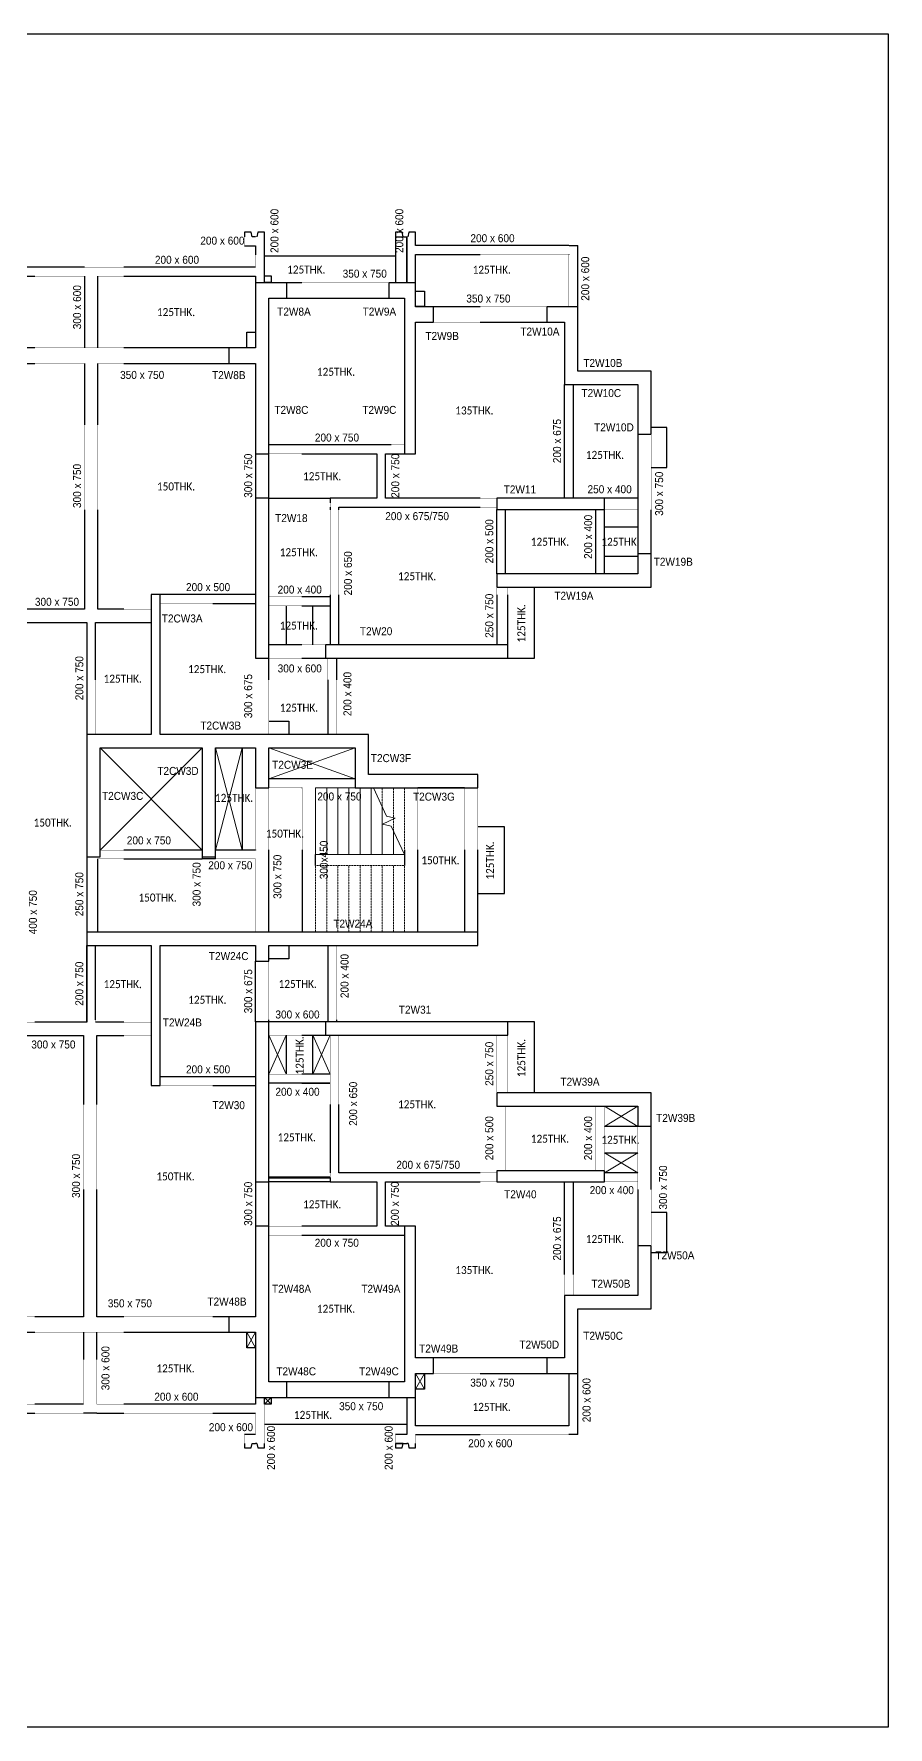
# Model space of a CAD drawing. Header units: millimetres. Extents: x -216021 to 149148, y -29455 to 8641.
# Drawn here: x 49675 to 68898, y -29455 to 8641 of the extents above; entities that cross this region are included whole.
import ezdxf

# ---------------------------------------------------------------- set-up
doc = ezdxf.new("R2010")
doc.units = ezdxf.units.MM
doc.linetypes.add('DASHED2', pattern=[0.375, 0.25, -0.125])
doc.linetypes.add('GPL_Overhead', pattern=[4, 2.5, -1.5])
for name, color, linetype, lineweight in [('A-DETL-WIDE', 214, 'Continuous', 50), ('BEAM SIZES', 3, 'Continuous', 0), ('Boundary', 40, 'Continuous', 30), ('G-ANNO-TEXT', 231, 'Continuous', 5), ('S-COL-IDEN', 211, 'Continuous', 15), ('S-STRS', 31, 'Continuous', 15), ('S-STRS-MBND', 31, 'GPL_Overhead', 15)]:
    doc.layers.add(name, color=color, linetype=linetype, lineweight=lineweight)
for name, color, linetype in [('BEAM', 3, 'DASHED2'), ('COL', 6, 'Continuous'), ('COVER', 2, 'Continuous'), ('CUTOUT', 9, 'Continuous'), ('SLAB NO', 3, 'Continuous')]:
    doc.layers.add(name, color=color, linetype=linetype)
doc.styles.add('Arial', font='arial.ttf', dxfattribs={"width": 0.9, "height": 180})
doc.styles.add('Calibri', font='calibri.ttf', dxfattribs={"width": 0.9, "height": 180})

msp = doc.modelspace()

# ---------------------------------------------------------------- linework, layer by layer
at = {"layer": 'A-DETL-WIDE'}
msp.add_line((56340, -17088), (54965, -17088), dxfattribs=at)
at = {"layer": 'BEAM'}
for p, q in [((54415, 3872), (54415, 4072)), ((54415, 3872), (54665, 3872)), ((54665, 4072), (54586, 4072)), ((54665, 4072), (54694, 4072)), ((54665, 3872), (54665, 3392)), ((54865, 3042), (54865, 4072)), ((58065, 4072), (58094, 4072)), ((58065, 4072), (58065, 3042)), ((58265, 3877), (58265, 4072)), ((61715, 3877), (58265, 3877)), ((61715, 3877), (61915, 3877)), ((61915, 2502), (61915, 3877)), ((58265, 3042), (58265, 3677)), ((58265, 3677), (61715, 3677)), ((61715, 3677), (61715, 2502)), ((50815, 3392), (47515, 3392)), ((47515, 3192), (50815, 3192)), ((50815, 3392), (51115, 3392)), ((50815, 3192), (50815, 1577)), ((54665, 3392), (51115, 3392)), ((51115, 1577), (51115, 3192)), ((51115, 3192), (54665, 3192)), ((54665, 3192), (54665, 3042)), ((57665, 3042), (55365, 3042)), ((55365, 2692), (57664, 2692)), ((61215, 2502), (58665, 2502)), ((58665, 2152), (61214, 2152)), ((54065, 1577), (48115, 1577)), ((48115, 1227), (50815, 1227)), ((50815, 1227), (50815, -4303)), ((51115, 1227), (54064, 1227)), ((51115, -4303), (51115, 1227)), ((61615, -1808), (61615, 752)), ((61815, -1808), (61815, 752)), ((63265, -368), (63265, -3058)), ((63565, -3058), (63565, -368)), ((58015, -608), (54965, -608)), ((54665, -808), (54665, -1808)), ((54965, -1808), (54965, -808)), ((54965, -808), (57390, -808)), ((57390, -808), (57390, -1808)), ((57590, -1808), (57590, -808)), ((57590, -808), (58014, -808)), ((56340, -1808), (56340, -1908)), ((57390, -1808), (56340, -1808)), ((60090, -1808), (57590, -1808)), ((63265, -1808), (62515, -1808)), ((56340, -1908), (56340, -2008)), ((56340, -2008), (56340, -5108)), ((56540, -2008), (60090, -2008)), ((56540, -5108), (56540, -2008)), ((60290, -3508), (60290, -2058)), ((62315, -2058), (62315, -3508)), ((62515, -3508), (62515, -2058)), ((62515, -2058), (63265, -2058)), ((60090, -3808), (60090, -5108)), ((60340, -5108), (60340, -3808)), ((54665, -3973), (52515, -3973)), ((52515, -4173), (54665, -4173)), ((56340, -4028), (54965, -4028)), ((50815, -4303), (48065, -4303)), ((52315, -4303), (51115, -4303)), ((54965, -4228), (56340, -4228)), ((49365, -4603), (50865, -4603)), ((50865, -4603), (50865, -7123)), ((51065, -7123), (51065, -4603)), ((51065, -4603), (52315, -4603)), ((56240, -5108), (54965, -5108)), ((54965, -7123), (54965, -5408)), ((54965, -5408), (56239, -5408)), ((56290, -5408), (56290, -7123)), ((56490, -7123), (56490, -5408)), ((54665, -8323), (54665, -9723)), ((56905, -8123), (54965, -8123)), ((54965, -11573), (54965, -8323)), ((54965, -8323), (55715, -8323)), ((55715, -8323), (55715, -11573)), ((58015, -8323), (58015, -10073)), ((58315, -11573), (58315, -8323)), ((59365, -8323), (59365, -11573)), ((59665, -11573), (59665, -8323)), ((50865, -9873), (50865, -11573)), ((53465, -9723), (51165, -9723)), ((53465, -9873), (53465, -9923)), ((53465, -9873), (53465, -9923)), ((54365, -9723), (53765, -9723)), ((53765, -9923), (53765, -9873)), ((53765, -9923), (53765, -9873)), ((54665, -9723), (54365, -9723)), ((56015, -10073), (56015, -9823)), ((51115, -11573), (51115, -9923)), ((51115, -9923), (53464, -9923)), ((53765, -9923), (53465, -9923)), ((53765, -9923), (54665, -9923)), ((54665, -9923), (54665, -11573)), ((50865, -11873), (50865, -13598)), ((51065, -13598), (51065, -11873)), ((56290, -11873), (56290, -13588)), ((56490, -13588), (56490, -11873)), ((54965, -13588), (54965, -12223)), ((50865, -13598), (49365, -13598)), ((52315, -13598), (51065, -13598)), ((56239, -13588), (54965, -13588)), ((49365, -13898), (50790, -13898)), ((50790, -13898), (50790, -20223)), ((51090, -13898), (52315, -13898)), ((51090, -20223), (51090, -13898)), ((54965, -13888), (56240, -13888)), ((56340, -13888), (56340, -16988)), ((56540, -16988), (56540, -13888)), ((60090, -13888), (60090, -15188)), ((60340, -15188), (60340, -13888)), ((54665, -14823), (52515, -14823)), ((56340, -14768), (54965, -14768)), ((52515, -15023), (54665, -15023)), ((54965, -14968), (56340, -14968)), ((60290, -16938), (60290, -15488)), ((62315, -15488), (62315, -16938)), ((62515, -16938), (62515, -15488)), ((63265, -15938), (63265, -18628)), ((63565, -18628), (63565, -15938)), ((56340, -16988), (56340, -17088)), ((56340, -17088), (56340, -17188)), ((60090, -16988), (56540, -16988)), ((63265, -16988), (62515, -16988)), ((54665, -17188), (54665, -18188)), ((54965, -18188), (54965, -17188)), ((56340, -17188), (57390, -17188)), ((57390, -17188), (57390, -18188)), ((57590, -17188), (60089, -17188)), ((57590, -18188), (57590, -17188)), ((61615, -19748), (61615, -17188)), ((61815, -19748), (61815, -17188)), ((62515, -17188), (63265, -17188)), ((57390, -18188), (54965, -18188)), ((58014, -18188), (57590, -18188)), ((54965, -18388), (58015, -18388)), ((50790, -20223), (48115, -20223)), ((54064, -20223), (51090, -20223)), ((48115, -20573), (54064, -20573)), ((50790, -20573), (50790, -22188)), ((51090, -22188), (51090, -20573)), ((61214, -21148), (58665, -21148)), ((57664, -21688), (55365, -21688)), ((58665, -21498), (61214, -21498)), ((61715, -21498), (61715, -22673)), ((61915, -22873), (61915, -21498)), ((54665, -22038), (54665, -22188)), ((54865, -23073), (54865, -22038)), ((55365, -22038), (57665, -22038)), ((58065, -22038), (58065, -22873)), ((58265, -22673), (58265, -22038)), ((50790, -22188), (47515, -22188)), ((47515, -22388), (50790, -22388)), ((51090, -22388), (50790, -22388)), ((54665, -22188), (51090, -22188)), ((51090, -22388), (54665, -22388)), ((54665, -22388), (54665, -22873)), ((61715, -22673), (58265, -22673)), ((54415, -23073), (54415, -22873)), ((54665, -22873), (54415, -22873)), ((54585, -23073), (54665, -23073)), ((54695, -23073), (54665, -23073)), ((57815, -23073), (57815, -22873)), ((58065, -22873), (57815, -22873)), ((57815, -23073), (58065, -23073)), ((58095, -23073), (58065, -23073)), ((58265, -23073), (58265, -22873)), ((58265, -22873), (61715, -22873)), ((61915, -22873), (61715, -22873))]:
    msp.add_line(p, q, dxfattribs=at)
at = {"layer": 'Boundary'}
msp.add_lwpolyline([(12899, 8641), (68898, 8641), (68898, -29455), (12899, -29455)], close=True, dxfattribs=at)
at = {"layer": 'COL', "lineweight": 25}
for p, q in [((54665, 3042), (54665, 1577)), ((55365, 3042), (54665, 3042)), ((54965, -808), (54965, 2692)), ((54965, 2692), (55365, 2692)), ((55365, 2692), (55365, 3042)), ((58265, 3042), (57665, 3042)), ((57665, 3042), (57665, 2692)), ((57665, 2692), (58015, 2692)), ((58015, 2692), (58015, -808)), ((58265, 2502), (58265, 3042)), ((58665, 2502), (58265, 2502)), ((58665, 2152), (58665, 2502)), ((61915, 2502), (61215, 2502)), ((61215, 2502), (61215, 2152)), ((61915, 1052), (61915, 2502)), ((58265, -808), (58265, 2152)), ((58265, 2152), (58665, 2152)), ((61215, 2152), (61615, 2152)), ((61615, 2152), (61615, 752)), ((54665, 1577), (54065, 1577)), ((54065, 1577), (54065, 1227)), ((54065, 1227), (54665, 1227)), ((54665, 1227), (54665, -808)), ((63565, 1052), (61915, 1052)), ((63565, -368), (63565, 1052)), ((61615, 752), (63265, 752)), ((63265, 752), (63265, -368)), ((63265, -368), (63565, -368)), ((54665, -808), (54965, -808)), ((58015, -808), (58265, -808)), ((54965, -1808), (54665, -1808)), ((54665, -1808), (54665, -5408)), ((54965, -5408), (54965, -1808)), ((62515, -1808), (60090, -1808)), ((60090, -1808), (60090, -2058)), ((62515, -2058), (62515, -1808)), ((60090, -2058), (62515, -2058)), ((63565, -3058), (63265, -3058)), ((63265, -3058), (63265, -3508)), ((63565, -3808), (63565, -3058)), ((63265, -3508), (60090, -3508)), ((60090, -3508), (60090, -3808)), ((60090, -3808), (63565, -3808)), ((52515, -3973), (52315, -3973)), ((52315, -3973), (52315, -7123)), ((52515, -7123), (52515, -3973)), ((60340, -5108), (56240, -5108)), ((56240, -5108), (56240, -5408)), ((60340, -5408), (60340, -5108)), ((54665, -5408), (54965, -5408)), ((56240, -5408), (60340, -5408)), ((52315, -7123), (50865, -7123)), ((50865, -7123), (50865, -9873)), ((57205, -7123), (52515, -7123)), ((57205, -8023), (57205, -7123)), ((51165, -7423), (53465, -7423)), ((51165, -9873), (51165, -7423)), ((53465, -7423), (53465, -9873)), ((53765, -7423), (54665, -7423)), ((53765, -9873), (53765, -7423)), ((54665, -7423), (54665, -8323)), ((54965, -8323), (54965, -7423)), ((54965, -7423), (56905, -7423)), ((56905, -7423), (56905, -8323)), ((54665, -8323), (54965, -8323)), ((56905, -8323), (59665, -8323)), ((59665, -8023), (57205, -8023)), ((59665, -8323), (59665, -8023)), ((50865, -9873), (51165, -9873)), ((53465, -9873), (53765, -9873)), ((59665, -11573), (50865, -11573)), ((50865, -11573), (50865, -11873)), ((59665, -11873), (59665, -11573)), ((50865, -11873), (52315, -11873)), ((52315, -11873), (52315, -15023)), ((52515, -11873), (54665, -11873)), ((52515, -15023), (52515, -11873)), ((54665, -11873), (54665, -12223)), ((54965, -11873), (59665, -11873)), ((54965, -12223), (54965, -11873)), ((54665, -12223), (54965, -12223)), ((54965, -13588), (54665, -13588)), ((54665, -13588), (54665, -17188)), ((54965, -17188), (54965, -13588)), ((60340, -13588), (56240, -13588)), ((56240, -13588), (56240, -13888)), ((60340, -13888), (60340, -13588)), ((56240, -13888), (60340, -13888)), ((52315, -15023), (52515, -15023)), ((63565, -15188), (60090, -15188)), ((60090, -15188), (60090, -15488)), ((63565, -15938), (63565, -15188)), ((60090, -15488), (63265, -15488)), ((63265, -15488), (63265, -15938)), ((63265, -15938), (63565, -15938)), ((62515, -16938), (60090, -16938)), ((60090, -16938), (60090, -17188)), ((62515, -17188), (62515, -16938)), ((54665, -17188), (54965, -17188)), ((60090, -17188), (62515, -17188)), ((54965, -18188), (54665, -18188)), ((54665, -18188), (54665, -20223)), ((54965, -21688), (54965, -18188)), ((58015, -18188), (58015, -21688)), ((58265, -18188), (58015, -18188)), ((58265, -21148), (58265, -18188)), ((63565, -18628), (63265, -18628)), ((63265, -18628), (63265, -19748)), ((63565, -20048), (63565, -18628)), ((61615, -19748), (61615, -21148)), ((63265, -19748), (61615, -19748)), ((61915, -21498), (61915, -20048)), ((61915, -20048), (63565, -20048)), ((54665, -20223), (54065, -20223)), ((54065, -20223), (54065, -20573)), ((54065, -20573), (54665, -20573)), ((54665, -20573), (54665, -22038)), ((58665, -21148), (58265, -21148)), ((58665, -21498), (58665, -21148)), ((61615, -21148), (61215, -21148)), ((61215, -21148), (61215, -21498)), ((55365, -21688), (54965, -21688)), ((55365, -22038), (55365, -21688)), ((58015, -21688), (57665, -21688)), ((57665, -21688), (57665, -22038)), ((58265, -22038), (58265, -21498)), ((58265, -21498), (58665, -21498)), ((61215, -21498), (61915, -21498)), ((54665, -22038), (55365, -22038)), ((57665, -22038), (58265, -22038))]:
    msp.add_line(p, q, dxfattribs=at)
at = {"layer": 'COVER'}
for p, q in [((54565, 4177), (54415, 4177)), ((54415, 4177), (54415, 4072)), ((54586, 4072), (54565, 4177)), ((54715, 4177), (54694, 4072)), ((54865, 4177), (54715, 4177)), ((54865, 4072), (54865, 4177)), ((57815, 4177), (57815, 3042)), ((57965, 4177), (57815, 4177)), ((57815, 4072), (58065, 4072)), ((57986, 4072), (57965, 4177)), ((58065, 3042), (58065, 4072)), ((58115, 4177), (58094, 4072)), ((58265, 4177), (58115, 4177)), ((58265, 4072), (58265, 4177)), ((57815, 3642), (54865, 3642)), ((54865, 3193), (55015, 3193)), ((55015, 3193), (55015, 3043)), ((55015, 3043), (54865, 3043)), ((58265, 2853), (58464, 2853)), ((58464, 2853), (58464, 2503)), ((58464, 2503), (58265, 2503)), ((54464, 1927), (54664, 1927)), ((54464, 1577), (54464, 1927)), ((54664, 1927), (54664, 1577)), ((54664, 1577), (54464, 1577)), ((61615, 752), (61615, 752)), ((63915, -218), (63565, -218)), ((63915, -1118), (63915, -218)), ((63565, -1118), (63915, -1118)), ((54965, -1808), (56340, -1808)), ((60090, -3508), (60090, -2058)), ((63265, -2458), (62515, -2458)), ((62515, -3108), (63265, -3108)), ((60940, -5408), (60940, -3808)), ((55350, -4228), (55350, -5108)), ((55955, -5108), (55955, -4228)), ((60340, -5408), (60940, -5408)), ((54965, -6823), (55415, -6823)), ((55415, -6823), (55415, -7123)), ((54665, -7123), (54665, -7123)), ((55415, -7123), (54965, -7123)), ((54365, -7423), (54365, -9723)), ((59365, -8323), (58315, -8323)), ((60265, -9198), (59665, -9198)), ((60265, -9198), (59665, -9198)), ((60265, -10698), (60265, -9198)), ((60265, -10698), (60265, -9198)), ((53765, -9923), (53465, -9923)), ((59665, -10698), (60265, -10698)), ((59665, -10698), (60265, -10698)), ((50865, -13598), (50865, -11873)), ((55415, -12173), (54965, -12173)), ((55415, -11873), (55415, -12173)), ((54665, -13588), (54665, -12223)), ((60940, -13588), (60340, -13588)), ((60940, -15188), (60940, -13588)), ((55350, -13888), (55350, -14768)), ((55955, -14768), (55955, -13888)), ((56012, -14968), (54965, -14968)), ((56340, -14968), (56017, -14968)), ((63265, -15943), (62515, -15943)), ((62515, -16534), (63265, -16534)), ((60090, -16938), (60090, -16938)), ((56340, -17188), (54965, -17188)), ((61615, -17188), (61615, -17188)), ((63915, -17878), (63565, -17878)), ((63915, -18778), (63915, -17878)), ((63565, -18778), (63915, -18778)), ((54465, -20923), (54465, -20573)), ((54665, -20923), (54465, -20923)), ((58465, -21498), (58465, -21848)), ((54866, -22187), (54866, -22038)), ((55016, -22038), (55016, -22187)), ((58465, -21848), (58265, -21848)), ((55016, -22187), (54866, -22187)), ((54865, -22638), (58065, -22638)), ((54415, -23073), (54415, -23173)), ((54415, -23173), (54565, -23173)), ((54565, -23173), (54585, -23073)), ((54695, -23073), (54715, -23173)), ((54715, -23173), (54865, -23173)), ((54865, -23173), (54865, -23073)), ((57985, -23073), (57815, -23073)), ((57815, -23073), (57815, -23173)), ((57815, -23173), (57965, -23173)), ((57965, -23173), (57985, -23073)), ((58095, -23073), (58115, -23173)), ((58115, -23173), (58265, -23173)), ((58265, -23173), (58265, -23073))]:
    msp.add_line(p, q, dxfattribs=at)
at = {"layer": 'CUTOUT', "lineweight": 5}
for p, q in [((51165, -7423), (53465, -9723)), ((51165, -9723), (53465, -7423)), ((53765, -7423), (54365, -9723)), ((53765, -9723), (54365, -7423)), ((54965, -7423), (56905, -8123)), ((54965, -8123), (56905, -7423)), ((55350, -14768), (54965, -13888)), ((55350, -13888), (54965, -14768)), ((55955, -14768), (56340, -13888)), ((55955, -13888), (56340, -14768)), ((62515, -15943), (63265, -15488)), ((63265, -15943), (62515, -15488)), ((62515, -16534), (63265, -16988)), ((63265, -16534), (62515, -16988)), ((54665, -20923), (54465, -20573)), ((54665, -20573), (54465, -20923)), ((58465, -21848), (58265, -21498)), ((58465, -21498), (58265, -21848)), ((55016, -22187), (54866, -22038)), ((55016, -22038), (54866, -22187))]:
    msp.add_line(p, q, dxfattribs=at)
at = {"layer": 'S-STRS'}
for p, q in [((56015, -8323), (56015, -9823)), ((56015, -8323), (56265, -8323)), ((56265, -8323), (56515, -8323)), ((56265, -8323), (56265, -9823)), ((56515, -8323), (56765, -8323)), ((56515, -8323), (56515, -9823)), ((56765, -8323), (56905, -8323)), ((56765, -8323), (56765, -9823)), ((57015, -8323), (57015, -9823)), ((57265, -8323), (57265, -9823)), ((57515, -8751), (57515, -9823)), ((57765, -8997), (57765, -9026)), ((57765, -9287), (57765, -9823)), ((56015, -9823), (56265, -9823)), ((56265, -9823), (56515, -9823)), ((56515, -9823), (56765, -9823)), ((56765, -9823), (57015, -9823)), ((57015, -9823), (57265, -9823)), ((57265, -9823), (57515, -9823)), ((57515, -9823), (57765, -9823)), ((57765, -9823), (58015, -9823))]:
    msp.add_line(p, q, dxfattribs=at)
at = {"layer": 'S-STRS', "linetype": 'GPL_Overhead'}
for p, q in [((56015, -8323), (56015, -9823)), ((56265, -8323), (56265, -9823)), ((56515, -8323), (56515, -9823)), ((56765, -8323), (56765, -9823)), ((57015, -8323), (57015, -9823)), ((57265, -8323), (57265, -9823)), ((57515, -8751), (57515, -9823)), ((57765, -8997), (57765, -9026)), ((57765, -9287), (57765, -9823))]:
    msp.add_line(p, q, dxfattribs=at)
at = {"layer": 'S-STRS-MBND', "linetype": 'Continuous'}
for p, q in [((57612, -8959), (57315, -8323)), ((57523, -9139), (57806, -9007)), ((57718, -9186), (57523, -9139)), ((57806, -9007), (57612, -8959)), ((58015, -9823), (57718, -9186))]:
    msp.add_line(p, q, dxfattribs=at)
at = {"layer": 'S-STRS-MBND'}
for p, q in [((57515, -8323), (57515, -8750)), ((57515, -8323), (57515, -8750)), ((57765, -8323), (57765, -8997)), ((57765, -8323), (57765, -8997)), ((58015, -8323), (58015, -9823)), ((57765, -9026), (57765, -9287)), ((57765, -9026), (57765, -9287)), ((56015, -11573), (56015, -10073)), ((58015, -10073), (56015, -10073)), ((56265, -11573), (56265, -10073)), ((56265, -11573), (56265, -10073)), ((56515, -11573), (56515, -10073)), ((56515, -11573), (56515, -10073)), ((56765, -11573), (56765, -10073)), ((56765, -11573), (56765, -10073)), ((57015, -11573), (57015, -10073)), ((57015, -11573), (57015, -10073)), ((57265, -11573), (57265, -10073)), ((57265, -11573), (57265, -10073)), ((57515, -11573), (57515, -10073)), ((57515, -11573), (57515, -10073)), ((57765, -11573), (57765, -10073)), ((57765, -11573), (57765, -10073)), ((58015, -11573), (58015, -10073)), ((58015, -11573), (58015, -10073)), ((58015, -11573), (56015, -11573))]:
    msp.add_line(p, q, dxfattribs=at)

# ---------------------------------------------------------------- texts
at = {"layer": 'BEAM SIZES', "lineweight": 5, "char_height": 180, "attachment_point": 1, "rotation": 90, "style": 'Arial'}
for s, insert, width in [('200 x 600', (54999, 3711), 1176.08), ('200 x 600', (57808, 3711), 1176.08), ('200 x 600', (61992, 2636), 1176.08), ('300 x 600', (50558, 1994), 1176.08), ('200 x 675', (61358, -1018), 1176.08), ('300 x 750', (50558, -2028), 1176.08), ('300 x 750', (54408, -1798), 1176.08), ('200 x 750', (57718, -1798), 1176.08), ('300 x 750', (63655, -2203), 1176.08), ('200 x 400', (62058, -3173), 1176.08), ('200 x 500', (59833, -3273), 1176.08), ('200 x 650', (56653, -3993), 1176.08), ('250 x 750', (59833, -4948), 1176.08), ('200 x 750', (50608, -6353), 1176.08), ('300 x 675', (54408, -6756), 1176.08), ('200 x 400', (56641, -6708), 1176.08), ('300x450', (56110, -10379), 1031.77), ('300 x 750', (55066, -10820), 1176.08), ('250 x 750', (50608, -11213), 1176.08), ('300 x 750', (53247, -10991), 1176.08), ('400 x 750', (49563, -11618), 1176.08), ('200 x 400', (56576, -13053), 1176.08), ('200 x 750', (50608, -13226), 1176.08), ('300 x 675', (54408, -13396), 1176.08), ('250 x 750', (59833, -15028), 1176.08), ('200 x 650', (56770, -15928), 1176.08), ('200 x 500', (59833, -16703), 1176.08), ('200 x 400', (62058, -16703), 1176.08), ('300 x 750', (50533, -17551), 1176.08), ('300 x 750', (63743, -17812), 1176.08), ('300 x 750', (54408, -18178), 1176.08), ('200 x 750', (57708, -18178), 1176.08), ('200 x 675', (61358, -18958), 1176.08), ('300 x 600', (51196, -21877), 1176.08), ('200 x 600', (62021, -22596), 1176.08), ('200 x 600', (54922, -23670), 1176.08), ('200 x 600', (57569, -23670), 1176.08)]:
    msp.add_mtext(s, dxfattribs=dict(at, insert=insert, width=width))
at = {"layer": 'BEAM SIZES', "lineweight": 5, "char_height": 180, "width": 1176.08, "attachment_point": 1, "style": 'Arial'}
for s, insert in [('200 x 600', (53421, 4078)), ('200 x 600', (59499, 4133)), ('200 x 600', (52399, 3648)), ('350 x 750', (56624, 3336)), ('350 x 750', (59407, 2776)), ('350 x 750', (51616, 1057)), ('200 x 750', (55999, -352)), ('250 x 400', (62134, -1515)), ('200 x 500', (53099, -3717)), ('200 x 400', (55161, -3772)), ('300 x 750', (49699, -4047)), ('300 x 600', (55161, -5546)), ('200 x 750', (56055, -8427)), ('200 x 750', (51767, -9415)), ('200 x 750', (53600, -9975)), ('300 x 600', (55111, -13332)), ('300 x 750', (49618, -14007)), ('200 x 500', (53099, -14567)), ('200 x 400', (55111, -15071)), ('200 x 400', (62183, -17284)), ('200 x 750', (55995, -18468)), ('350 x 750', (51339, -19830)), ('350 x 750', (59495, -21615)), ('200 x 600', (52386, -21932)), ('350 x 750', (56544, -22145)), ('200 x 600', (53613, -22617)), ('200 x 600', (59449, -22979))]:
    msp.add_mtext(s, dxfattribs=dict(at, insert=insert))
at = {"layer": 'G-ANNO-TEXT', "color": 7, "lineweight": 13, "char_height": 180, "width": 1702.78, "attachment_point": 1, "style": 'Arial'}
for insert in [(57582, -2120), (57832, -16714)]:
    msp.add_mtext('200 x 675/750', dxfattribs=dict(at, insert=insert))
at = {"layer": 'S-COL-IDEN', "lineweight": 5, "char_height": 180, "attachment_point": 1, "style": 'Arial'}
for s, insert, width in [('T2W8A', (55151, 2482), 923.54), ('T2W9A', (57073, 2482), 923.54), ('T2W9B', (58485, 1934), 923.54), ('T2W10A', (60622, 2033), 1075.06), ('T2W10B', (62039, 1326), 1075.06), ('T2W8B', (53684, 1053), 923.54), ('T2W10C', (61997, 649), 1089.49), ('T2W8C', (55087, 270), 937.97), ('T2W9C', (57066, 270), 937.97), ('T2W10D', (62282, -122), 1089.49), ('T2W11', (60247, -1519), 894.68), ('T2W18', (55105, -2163), 894.68), ('T2W19B', (63623, -3146), 1075.06), ('T2W19A', (61387, -3912), 1075.06), ('T2CW3A', (52554, -4422), 1118.35), ('T2W20', (57012, -4709), 894.68), ('T2CW3B', (53421, -6832), 1118.35), ('T2CW3F', (57258, -7564), 1103.92), ('T2CW3D', (52453, -7852), 1132.78), ('T2CW3E', (55038, -7714), 1118.35), ('T2CW3C', (51209, -8414), 1132.78), ('T2CW3G', (58206, -8431), 1147.21), ('T2W24A', (56413, -11288), 1075.06), ('T2W24C', (53614, -12018), 1089.49), ('T2W31', (57888, -13224), 894.68), ('T2W24B', (52576, -13511), 1075.06), ('T2W39A', (61524, -14845), 1075.06), ('T2W30', (53695, -15372), 894.68), ('T2W39B', (63678, -15659), 1075.06), ('T2W40', (60258, -17377), 894.68), ('T2W50A', (63659, -18751), 1075.06), ('T2W50B', (62219, -19389), 1075.06), ('T2W48B', (53581, -19791), 1075.06), ('T2W48A', (55033, -19504), 1075.06), ('T2W49A', (57043, -19504), 1075.06), ('T2W50C', (62038, -20561), 1089.49), ('T2W49B', (58345, -20848), 1075.06), ('T2W50D', (60601, -20759), 1089.49), ('T2W48C', (55132, -21360), 1089.49), ('T2W49C', (56995, -21360), 1089.49)]:
    msp.add_mtext(s, dxfattribs=dict(at, insert=insert, width=width))
at = {"layer": 'SLAB NO', "lineweight": 5, "char_height": 180, "width": 1060.63, "attachment_point": 1, "style": 'Calibri'}
for s, insert in [('125THK.', (55375, 3428)), ('125THK.', (59549, 3425)), ('125THK.', (52445, 2471)), ('125THK.', (56045, 1128)), ('135THK.', (59158, 258)), ('125THK.', (62095, -742)), ('150THK.', (52445, -1452)), ('125THK.', (55733, -1222)), ('125THK.', (55208, -2932)), ('125THK.', (60858, -2697)), ('125THK.', (62445, -2697)), ('125THK.', (57870, -3472)), ('125THK.', (55208, -4582)), ('125THK.', (53145, -5562)), ('125THK.', (51245, -5777)), ('125THK.', (55211, -6429)), ('125THK.', (53751, -8458)), ('150THK.', (49670, -9014)), ('150THK.', (54895, -9262)), ('150THK.', (58395, -9862)), ('150THK.', (52029, -10701)), ('125THK.', (51245, -12649)), ('125THK.', (55183, -12644)), ('125THK.', (53149, -13001)), ('125THK.', (57870, -15352)), ('125THK.', (55161, -16095)), ('125THK.', (60858, -16127)), ('125THK.', (62445, -16152)), ('150THK.', (52433, -16974)), ('125THK.', (55733, -17602)), ('125THK.', (62095, -18382)), ('135THK.', (59158, -19082)), ('125THK.', (56045, -19952)), ('125THK.', (52433, -21294)), ('125THK.', (55527, -22340)), ('125THK.', (59545, -22160))]:
    msp.add_mtext(s, dxfattribs=dict(at, insert=insert))
at = {"layer": 'SLAB NO', "lineweight": 5, "char_height": 180, "width": 1060.63, "attachment_point": 1, "rotation": 90, "style": 'Calibri'}
for insert in [(60554, -5052), (59849, -10388), (55566, -14772), (60554, -14832)]:
    msp.add_mtext('125THK.', dxfattribs=dict(at, insert=insert))

doc.saveas('drawing.dxf')
